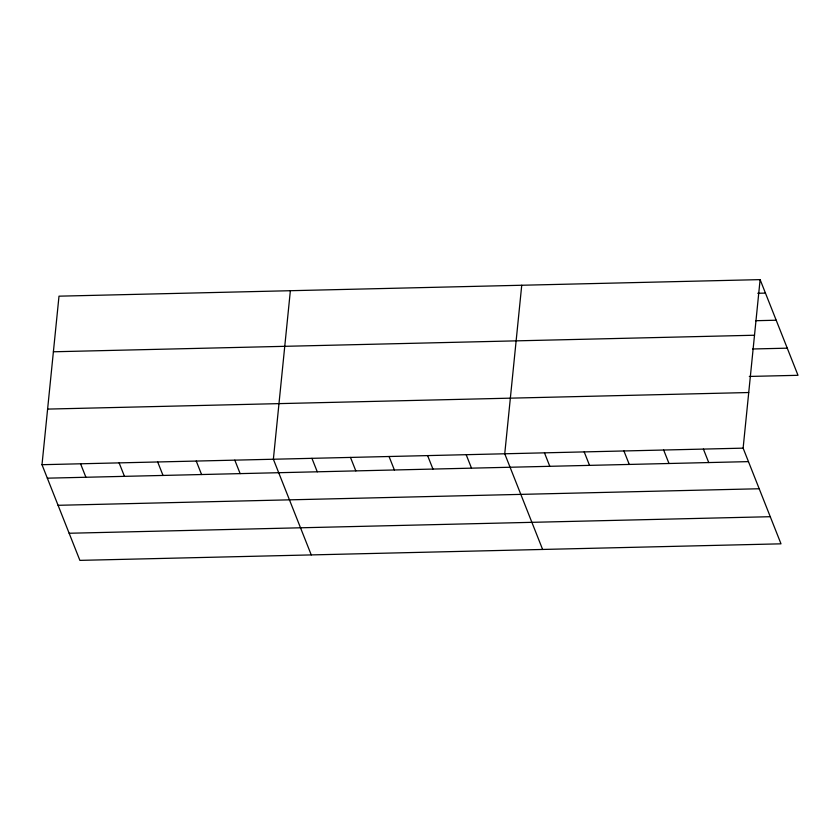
<?xml version="1.0" encoding="UTF-8"?>
<svg xmlns="http://www.w3.org/2000/svg" width="840" height="840" viewBox="0 0 840 840"><rect width="100%" height="100%" fill="white"/><g stroke="black" fill="none" stroke-linecap="round" stroke-linejoin="round"><path stroke-width="1.26" d="M760.116 279.625L743.127 448.151L781 543.827L79.884 560.375L42 464.699L58.999 296.173L760.116 279.625L798 375.302L749.301 376.446M290.367 290.714L273.368 459.239L311.252 554.915M521.735 285.254L504.745 453.779L542.619 549.454M757.764 293.276L765.45 293.097M755.685 320.712L776.192 320.219M53.393 351.781L754.509 335.233M752.65 348.989L787.259 348.169M47.607 409.091L748.734 392.532M42 464.699L743.127 448.151M47.334 478.17L748.461 461.622M58.076 505.302L759.192 488.754M69.142 533.253L770.259 516.705M703.395 449.085L708.729 462.567M663.663 450.03L668.997 463.502M623.931 450.965L629.265 464.436M584.199 451.899L589.533 465.37M544.467 452.844L549.801 466.316M466.179 454.692L471.513 468.163M427.613 455.595L432.947 469.067M389.056 456.509L394.391 469.98M350.49 457.422L355.824 470.894M311.934 458.325L317.268 471.807M234.811 460.152L240.146 473.624M196.245 461.055L201.579 474.537M157.689 461.969L163.023 475.44M119.123 462.882L124.457 476.354M80.567 463.785L85.901 477.267"/></g></svg>
